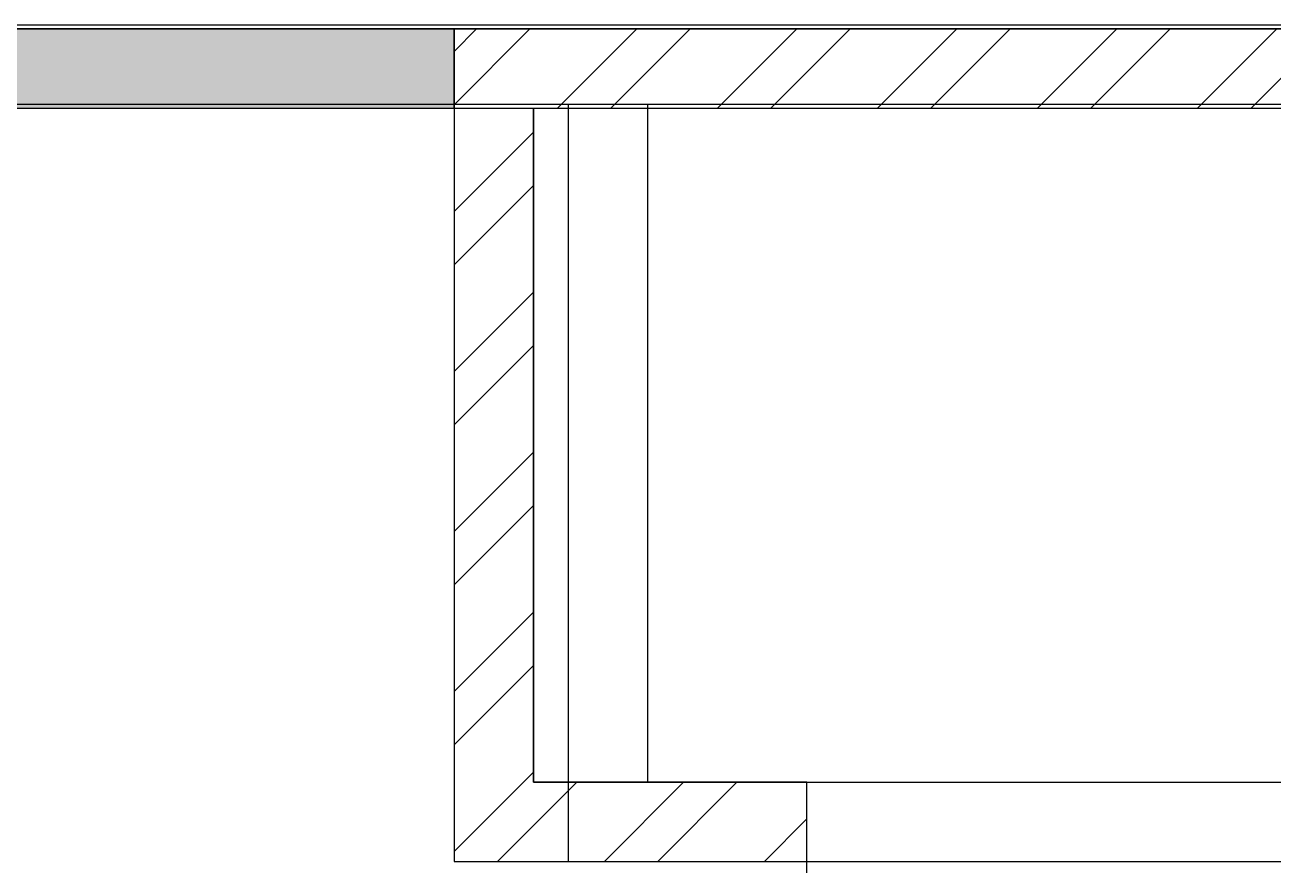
# Model space of a CAD drawing. Header units: millimetres. Extents: x 1478096 to 1808313, y 619971 to 762366.
# Drawn here: x 1637952 to 1639527, y 661776 to 662840 of the extents above; entities that cross this region are included whole.
import ezdxf

# ---------------------------------------------------------------- set-up
doc = ezdxf.new("R2010")
doc.units = ezdxf.units.MM
doc.header["$LTSCALE"] = 10
for name, color, linetype in [('A-HATCH-DURLOCK', 252, 'Continuous'), ('A-TABIQUE PRY', 251, 'Continuous'), ('DC-ARQ-CORREAS', 2, 'Continuous'), ('DC-ARQ-PAINEL DURLOCK', 7, 'Continuous')]:
    doc.layers.add(name, color=color, linetype=linetype)

msp = doc.modelspace()

# ---------------------------------------------------------------- hatches: boundary and pattern name
at = {"layer": 'A-HATCH-DURLOCK'}
h = msp.add_hatch(color=256, dxfattribs=at)
h.dxf.hatch_style = 1
h.paths.add_polyline_path([(1628145.883, 660634.383), (1628046.076, 660634.383), (1628046.076, 662734.635), (1628145.883, 662734.635)])
h.paths.add_polyline_path([(1617847.731, 662734.635), (1638493.701, 662734.635), (1638493.701, 662834.59), (1617847.731, 662834.59)])
h = msp.add_hatch(dxfattribs=at)
h.set_pattern_fill('ANSI32', color=256, scale=15, angle=180)
h.set_pattern_definition([(225, (3172020.15, 1376323.11), (101.027881, -101.027881), []), (225, (3171952.8, 1376323.11), (101.027881, -101.027881), [])])
h.paths.add_polyline_path([(1638938.943, 661783.489), (1638938.943, 661883.489), (1638593.701, 661883.489), (1638593.701, 662734.636), (1640801.817, 662734.636), (1640801.817, 662834.59), (1638493.701, 662834.59), (1638493.701, 661783.489)])

# ---------------------------------------------------------------- linework, layer by layer
for points in [[(1617847.731, 662734.635), (1638493.701, 662734.635), (1638493.701, 662834.59), (1617847.731, 662834.59)], [(1638938.943, 661783.489), (1638938.943, 661883.489), (1638593.701, 661883.489), (1638593.701, 662734.636), (1640801.817, 662734.636), (1640801.817, 662834.59), (1638493.701, 662834.59), (1638493.701, 661783.489)]]:
    msp.add_lwpolyline(points, close=True, dxfattribs=at)
at = {"layer": 'A-TABIQUE PRY'}
for p, q in [((1617988.626, 662839.608), (1641001.819, 662839.601)), ((1617991.63, 662739.646), (1641001.819, 662739.648))]:
    msp.add_line(p, q, dxfattribs=at)
for points in [[(1638637.6, 662739.647), (1638637.6, 661783.5), (1641001.819, 661783.5)], [(1638737.6, 662739.647), (1638737.6, 661883.5), (1641001.819, 661883.5)]]:
    msp.add_lwpolyline(points, dxfattribs=at)
at = {"layer": 'DC-ARQ-CORREAS'}
for p, q in [((1638938.943, 661883.489), (1640801.817, 661883.489)), ((1638938.943, 661783.489), (1640801.817, 661783.489))]:
    msp.add_line(p, q, dxfattribs=at)
at = {"layer": 'DC-ARQ-PAINEL DURLOCK'}
for p, q in [((1617844.727, 662834.597), (1640801.817, 662834.59)), ((1617847.731, 662734.635), (1640801.817, 662734.636)), ((1638938.943, 661769.187), (1638938.943, 661883.489))]:
    msp.add_line(p, q, dxfattribs=at)
for points in [[(1638493.701, 662834.59), (1638493.701, 661783.489), (1638938.943, 661783.489)], [(1638593.701, 662734.636), (1638593.701, 661883.489), (1638938.943, 661883.489)]]:
    msp.add_lwpolyline(points, dxfattribs=at)

doc.saveas('drawing.dxf')
